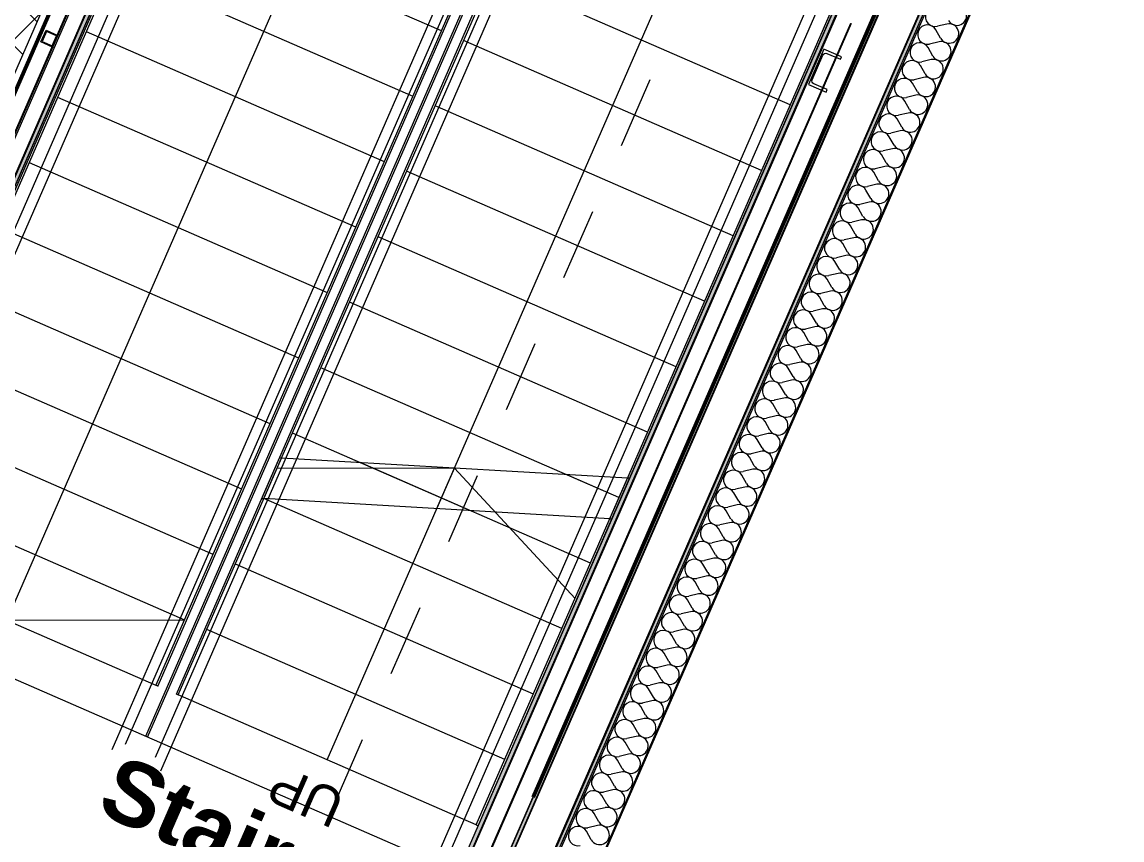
# Model space of a CAD drawing. Header units: millimetres. Extents: x -50172 to 258853, y -59787 to 25069.
# Drawn here: x 18244 to 22558, y -35852 to -32644 of the extents above; entities that cross this region are included whole.
import ezdxf
from ezdxf.enums import TextEntityAlignment as Align

# ---------------------------------------------------------------- set-up
doc = ezdxf.new("R2010")
doc.units = ezdxf.units.MM
doc.header["$MEASUREMENT"] = 0
doc.linetypes.add('Dashed', pattern=[564.444447, 282.222223, -282.222223])
doc.linetypes.add('Double Dashed', pattern=[1093.611073, 529.166651, -211.666656, 141.111112, -211.666656])
for name, color, linetype in [('A-25-M_Wall_Int', 7, 'Continuous'), ('A-95-MC_Marker_Section_P2.Marker', 7, 'Continuous'), ('COLUMN.IFC Import', 7, 'Continuous'), ('New_A-05-M_Gross_Int_Circulation', 7, 'Continuous'), ('New_A-15-MG_Structural_Grid_Phase_2', 7, 'Continuous'), ('New_A-20-M_Floor_Slab', 7, 'Continuous'), ('New_A-25-M_Wall_Ext', 7, 'Continuous'), ('New_A-25-M_Wall_Int', 7, 'Continuous')]:
    doc.layers.add(name, color=color, linetype=linetype)
for name, color, linetype, lineweight in [('A-25-M_Wall_Int_Pen_No__1', 7, 'Continuous', 13), ('A-95-MC_Marker_Section_P2.Marker_Pen_No__1', 7, 'Continuous', 13), ('COLUMN.IFC Import_Pen_No__2', 8, 'Continuous', 15), ('New_A-20-M_Floor_Slab_Pen_No__89', 8, 'Continuous', 20), ('New_A-25-M_Wall_Ext_Pen_No__1', 7, 'Continuous', 13), ('New_A-25-M_Wall_Int_Pen_No__1', 7, 'Continuous', 13), ('New_A-30-M_Stair_Pen_No__1', 7, 'Continuous', 13), ('New_A-95-P_Drawing_Pen_No__156', 5, 'Continuous', 50), ('New_ArchiCAD Zone Stamps_Pen_No__9', 7, 'Continuous', 13)]:
    doc.layers.add(name, color=color, linetype=linetype, lineweight=lineweight)
for name, color, linetype, lineweight, true_color in [('A-25-M_Wall_Int_Pen_No__107', 7, 'Continuous', 15, 0xa6a6a6), ('A-25-M_Wall_Int_Pen_No__27', 7, 'Continuous', 50, 0x2a2a2a), ('New_A-05-M_Gross_Int_Circulation_Pen_No__74', 7, 'Continuous', 20, 0x606060), ('New_A-15-MG_Structural_Grid_Phase_2_Pen_No__222', 7, 'Continuous', 13, 0x65af33), ('New_A-25-M_Wall_Ext_Pen_No__107', 7, 'Continuous', 15, 0xa6a6a6), ('New_A-25-M_Wall_Int_Pen_No__107', 7, 'Continuous', 15, 0xa6a6a6), ('New_A-95-P_Drawing_Pen_No__61', 7, 'Continuous', 20, 0x6a6a6a)]:
    doc.layers.add(name, color=color, linetype=linetype, lineweight=lineweight, true_color=true_color)
doc.styles.add('GENERATED_STYLE_1', font='')
doc.styles.add('GENERATED_STYLE_3', font='')
doc.styles.add('GENERATED_STYLE_4', font='')
doc.styles.get('GENERATED_STYLE_1').set_extended_font_data('Arial', bold=True)
doc.styles.get('GENERATED_STYLE_3').set_extended_font_data('Arial')
doc.styles.get('GENERATED_STYLE_4').set_extended_font_data('Swis721 BT')
doc.linetypes.add('Double Slash', pattern='A,0,[2,EC-MA-00-01-DR-A-00364 Phase 2 Hub First Floor GA-S2-P181.Shx,S=15.679012,R=0,X=0,Y=0],-1975.555563,0', length=1975.555563)
pattern_1 = [(246.4404, (0, 0), (-158.76755, 69.2305), [0, -100]), (246.4404, (59.4, -80.45), (-158.76755, 69.2305), [0, -100])]

# ---------------------------------------------------------------- blocks, each defined once
blk = doc.blocks.new('Stair 05_INB 1355_59_2', base_point=(19347.6, -34179.8))
at = {"layer": 'New_A-05-M_Gross_Int_Circulation_Pen_No__74', "linetype": 'Continuous'}
for p, q in [((19420.7, -30523.9), (16825, -36476.5)), ((19944.1, -36381.4), (22006.5, -31651.4))]:
    blk.add_line(p, q, dxfattribs=at)
at = {"layer": 'New_ArchiCAD Zone Stamps_Pen_No__9'}
for tag, height, style, p in [('ROOM_NAME', 250, 'GENERATED_STYLE_1', (18628.8, -35511.9)), ('zoneNameLine2', 250, 'GENERATED_STYLE_1', (18440.4, -35944)), ('ROOM_NUMBER', 200, 'GENERATED_STYLE_3', (18252, -36364.7)), ('measuredAreaCode', 200, 'GENERATED_STYLE_3', (18094.9, -36724.8)), ('DUMMY_649', 200, 'GENERATED_STYLE_3', (18402.3, -36858.8)), ('DUMMY_650', 200, 'GENERATED_STYLE_3', (18891.7, -37072.2)), ('DUMMY_651', 133.3, 'GENERATED_STYLE_3', (19171, -37178.8))]:
    blk.add_attdef(tag, text='', height=height, rotation=336.4404, dxfattribs=dict(at, style=style)).set_placement(p, align=Align.TOP_LEFT)
blk = doc.blocks.new('Slab_6_2', base_point=(-21326.2, -27554.7))
at = {"layer": 'New_A-20-M_Floor_Slab_Pen_No__89', "linetype": 'Continuous', "flags": 128}
blk.add_lwpolyline([(942, -48802.4), (12486.7, -53836.5), (17939.8, -41330.7), (16985.7, -40914.7), (17767.9, -39120.9), (18360.6, -39379.3), (18576.1, -38885), (18937.5, -39042.6), (20222.1, -36096.6), (17437.6, -34882.5), (19407.7, -30364.3), (10989.4, -26693.5), (18941.3, -8457.3)], dxfattribs=at)
blk = doc.blocks.new('*X737')
at = {"layer": 'New_A-25-M_Wall_Ext_Pen_No__107', "linetype": 'Continuous'}
for p, q in [((21871, -32652.2), (21834, -32661)), ((21846.7, -32708.1), (21827.9, -32674.9)), ((21840.6, -32722), (21803.5, -32730.8)), ((21816.2, -32777.9), (21797.4, -32744.8)), ((21785.8, -32847.8), (21767, -32814.6)), ((21810.1, -32791.9), (21773.1, -32800.7)), ((21779.7, -32861.7), (21742.6, -32870.5)), ((21755.3, -32917.6), (21736.5, -32884.5)), ((21724.9, -32987.4), (21706.1, -32954.3)), ((21749.2, -32931.6), (21712.1, -32940.3)), ((21718.8, -33001.4), (21681.7, -33010.2)), ((21694.4, -33057.3), (21675.6, -33024.1)), ((21688.3, -33071.2), (21651.2, -33080)), ((21663.9, -33127.1), (21645.1, -33094)), ((21633.5, -33197), (21614.7, -33163.8)), ((21657.9, -33141.1), (21620.8, -33149.9)), ((21627.4, -33210.9), (21590.3, -33219.7)), ((21603, -33266.8), (21584.2, -33233.7)), ((21572.6, -33336.6), (21553.8, -33303.5)), ((21597, -33280.8), (21559.9, -33289.5)), ((21542.1, -33406.5), (21523.3, -33373.3)), ((21566.5, -33350.6), (21529.4, -33359.4)), ((21536, -33420.4), (21499, -33429.2)), ((21511.7, -33476.3), (21492.9, -33443.2)), ((21481.2, -33546.2), (21462.4, -33513)), ((21505.6, -33490.3), (21468.5, -33499.1)), ((21475.1, -33560.1), (21438.1, -33568.9)), ((21450.8, -33616), (21432, -33582.9)), ((21444.7, -33630), (21407.6, -33638.7)), ((21420.3, -33685.8), (21401.5, -33652.7)), ((21389.9, -33755.7), (21371.1, -33722.5)), ((21414.2, -33699.8), (21377.2, -33708.6)), ((21383.8, -33769.6), (21346.7, -33778.4)), ((21359.4, -33825.5), (21340.6, -33792.4)), ((21329, -33895.4), (21310.2, -33862.2)), ((21353.3, -33839.5), (21316.3, -33848.3)), ((21298.5, -33965.2), (21279.7, -33932.1)), ((21322.9, -33909.3), (21285.8, -33918.1)), ((21292.4, -33979.2), (21255.3, -33987.9)), ((21268.1, -34035), (21249.3, -34001.9)), ((21237.6, -34104.9), (21218.8, -34071.7)), ((21262, -34049), (21224.9, -34057.8)), ((21231.5, -34118.8), (21194.4, -34127.6)), ((21207.1, -34174.7), (21188.3, -34141.6)), ((21201.1, -34188.7), (21164, -34197.5)), ((21176.7, -34244.6), (21157.9, -34211.4)), ((21146.2, -34314.4), (21127.4, -34281.3)), ((21170.6, -34258.5), (21133.5, -34267.3)), ((21140.1, -34328.4), (21103.1, -34337.1)), ((21115.8, -34384.2), (21097, -34351.1)), ((21085.3, -34454.1), (21066.5, -34420.9)), ((21109.7, -34398.2), (21072.6, -34407)), ((21079.2, -34468), (21042.2, -34476.8)), ((21054.9, -34523.9), (21036.1, -34490.8)), ((21048.8, -34537.9), (21011.7, -34546.6)), ((21024.4, -34593.8), (21005.6, -34560.6)), ((20994, -34663.6), (20975.2, -34630.5)), ((21018.3, -34607.7), (20981.3, -34616.5)), ((20987.9, -34677.6), (20950.8, -34686.3)), ((20963.5, -34733.4), (20944.7, -34700.3)), ((20933.1, -34803.3), (20914.3, -34770.1)), ((20957.4, -34747.4), (20920.4, -34756.2)), ((20902.6, -34873.1), (20883.8, -34840)), ((20927, -34817.2), (20889.9, -34826)), ((20896.5, -34887.1), (20859.4, -34895.8)), ((20872.2, -34942.9), (20853.4, -34909.8)), ((20841.7, -35012.8), (20822.9, -34979.7)), ((20866.1, -34956.9), (20829, -34965.7)), ((20835.6, -35026.8), (20798.5, -35035.5)), ((20811.2, -35082.6), (20792.4, -35049.5)), ((20805.2, -35096.6), (20768.1, -35105.4)), ((20780.8, -35152.5), (20762, -35119.3)), ((20750.3, -35222.3), (20731.5, -35189.2)), ((20774.7, -35166.4), (20737.6, -35175.2)), ((20744.3, -35236.3), (20707.2, -35245)), ((20719.9, -35292.1), (20701.1, -35259)), ((20689.4, -35362), (20670.6, -35328.9)), ((20713.8, -35306.1), (20676.7, -35314.9)), ((20659, -35431.8), (20640.2, -35398.7)), ((20683.3, -35376), (20646.3, -35384.7)), ((20652.9, -35445.8), (20615.8, -35454.6)), ((20628.5, -35501.7), (20609.7, -35468.5)), ((20598.1, -35571.5), (20579.3, -35538.4)), ((20622.4, -35515.6), (20585.4, -35524.4)), ((20592, -35585.5), (20554.9, -35594.2)), ((20567.6, -35641.3), (20548.8, -35608.2)), ((20561.5, -35655.3), (20524.5, -35664.1)), ((20537.2, -35711.2), (20518.4, -35678.1)), ((20506.7, -35781), (20487.9, -35747.9)), ((20531.1, -35725.2), (20494, -35733.9)), ((20500.6, -35795), (20463.6, -35803.8)), ((20476.3, -35850.9), (20457.5, -35817.7))]:
    blk.add_line(p, q, dxfattribs=at)
for centre, start, end in [((21825.2, -32623.9), 156.4404, 283.3103), ((21910.3, -32619.4), 209.5705, 103.3103), ((21794.7, -32693.7), 29.5705, 156.4404), ((21879.8, -32689.3), 209.5705, 103.3103), ((21794.7, -32693.7), 156.4404, 283.3103), ((21764.3, -32763.6), 29.5705, 156.4404), ((21849.3, -32759.1), 209.5705, 103.3103), ((21764.3, -32763.6), 156.4404, 283.3103), ((21733.8, -32833.4), 156.4404, 283.3103), ((21733.8, -32833.4), 29.5705, 156.4404), ((21818.9, -32829), 209.5705, 103.3103), ((21703.4, -32903.3), 29.5705, 156.4404), ((21788.4, -32898.8), 209.5705, 103.3103), ((21703.4, -32903.3), 156.4404, 283.3103), ((21672.9, -32973.1), 156.4404, 283.3103), ((21672.9, -32973.1), 29.5705, 156.4404), ((21758, -32968.6), 209.5705, 103.3103), ((21727.5, -33038.5), 209.5705, 103.3103), ((21642.5, -33042.9), 156.4404, 283.3103), ((21642.5, -33042.9), 29.5705, 156.4404), ((21612, -33112.8), 29.5705, 156.4404), ((21697.1, -33108.3), 209.5705, 103.3103), ((21612, -33112.8), 156.4404, 283.3103), ((21581.6, -33182.6), 156.4404, 283.3103), ((21581.6, -33182.6), 29.5705, 156.4404), ((21666.6, -33178.2), 209.5705, 103.3103), ((21551.1, -33252.5), 29.5705, 156.4404), ((21636.2, -33248), 209.5705, 103.3103), ((21551.1, -33252.5), 156.4404, 283.3103), ((21520.7, -33322.3), 29.5705, 156.4404), ((21605.7, -33317.8), 209.5705, 103.3103), ((21520.7, -33322.3), 156.4404, 283.3103), ((21490.2, -33392.1), 156.4404, 283.3103), ((21490.2, -33392.1), 29.5705, 156.4404), ((21575.3, -33387.7), 209.5705, 103.3103), ((21459.7, -33462), 29.5705, 156.4404), ((21544.8, -33457.5), 209.5705, 103.3103), ((21459.7, -33462), 156.4404, 283.3103), ((21429.3, -33531.8), 156.4404, 283.3103), ((21429.3, -33531.8), 29.5705, 156.4404), ((21514.4, -33527.4), 209.5705, 103.3103), ((21483.9, -33597.2), 209.5705, 103.3103), ((21398.8, -33601.7), 156.4404, 283.3103), ((21398.8, -33601.7), 29.5705, 156.4404), ((21368.4, -33671.5), 29.5705, 156.4404), ((21453.5, -33667), 209.5705, 103.3103), ((21368.4, -33671.5), 156.4404, 283.3103), ((21337.9, -33741.3), 156.4404, 283.3103), ((21337.9, -33741.3), 29.5705, 156.4404), ((21423, -33736.9), 209.5705, 103.3103), ((21307.5, -33811.2), 29.5705, 156.4404), ((21392.5, -33806.7), 209.5705, 103.3103), ((21307.5, -33811.2), 156.4404, 283.3103), ((21277, -33881), 29.5705, 156.4404), ((21362.1, -33876.6), 209.5705, 103.3103), ((21277, -33881), 156.4404, 283.3103), ((21246.6, -33950.9), 156.4404, 283.3103), ((21246.6, -33950.9), 29.5705, 156.4404), ((21331.6, -33946.4), 209.5705, 103.3103), ((21216.1, -34020.7), 29.5705, 156.4404), ((21301.2, -34016.2), 209.5705, 103.3103), ((21216.1, -34020.7), 156.4404, 283.3103), ((21185.7, -34090.5), 156.4404, 283.3103), ((21185.7, -34090.5), 29.5705, 156.4404), ((21270.7, -34086.1), 209.5705, 103.3103), ((21155.2, -34160.4), 29.5705, 156.4404), ((21240.3, -34155.9), 209.5705, 103.3103), ((21155.2, -34160.4), 156.4404, 283.3103), ((21124.8, -34230.2), 29.5705, 156.4404), ((21209.8, -34225.8), 209.5705, 103.3103), ((21124.8, -34230.2), 156.4404, 283.3103), ((21094.3, -34300.1), 156.4404, 283.3103), ((21094.3, -34300.1), 29.5705, 156.4404), ((21179.4, -34295.6), 209.5705, 103.3103), ((21063.9, -34369.9), 29.5705, 156.4404), ((21148.9, -34365.4), 209.5705, 103.3103), ((21063.9, -34369.9), 156.4404, 283.3103), ((21033.4, -34439.7), 156.4404, 283.3103), ((21033.4, -34439.7), 29.5705, 156.4404), ((21118.5, -34435.3), 209.5705, 103.3103), ((21088, -34505.1), 209.5705, 103.3103), ((21002.9, -34509.6), 156.4404, 283.3103), ((21002.9, -34509.6), 29.5705, 156.4404), ((20972.5, -34579.4), 29.5705, 156.4404), ((21057.6, -34575), 209.5705, 103.3103), ((20972.5, -34579.4), 156.4404, 283.3103), ((20942, -34649.3), 156.4404, 283.3103), ((20942, -34649.3), 29.5705, 156.4404), ((21027.1, -34644.8), 209.5705, 103.3103), ((20911.6, -34719.1), 29.5705, 156.4404), ((20996.7, -34714.6), 209.5705, 103.3103), ((20911.6, -34719.1), 156.4404, 283.3103), ((20881.1, -34788.9), 29.5705, 156.4404), ((20966.2, -34784.5), 209.5705, 103.3103), ((20881.1, -34788.9), 156.4404, 283.3103), ((20850.7, -34858.8), 156.4404, 283.3103), ((20850.7, -34858.8), 29.5705, 156.4404), ((20935.7, -34854.3), 209.5705, 103.3103), ((20820.2, -34928.6), 29.5705, 156.4404), ((20905.3, -34924.1), 209.5705, 103.3103), ((20820.2, -34928.6), 156.4404, 283.3103), ((20789.8, -34998.5), 156.4404, 283.3103), ((20789.8, -34998.5), 29.5705, 156.4404), ((20874.8, -34994), 209.5705, 103.3103), ((20844.4, -35063.8), 209.5705, 103.3103), ((20759.3, -35068.3), 156.4404, 283.3103), ((20759.3, -35068.3), 29.5705, 156.4404), ((20728.9, -35138.1), 29.5705, 156.4404), ((20813.9, -35133.7), 209.5705, 103.3103), ((20728.9, -35138.1), 156.4404, 283.3103), ((20698.4, -35208), 156.4404, 283.3103), ((20698.4, -35208), 29.5705, 156.4404), ((20783.5, -35203.5), 209.5705, 103.3103), ((20668, -35277.8), 29.5705, 156.4404), ((20753, -35273.3), 209.5705, 103.3103), ((20668, -35277.8), 156.4404, 283.3103), ((20637.5, -35347.7), 29.5705, 156.4404), ((20722.6, -35343.2), 209.5705, 103.3103), ((20637.5, -35347.7), 156.4404, 283.3103), ((20607, -35417.5), 156.4404, 283.3103), ((20607, -35417.5), 29.5705, 156.4404), ((20692.1, -35413), 209.5705, 103.3103), ((20576.6, -35487.3), 29.5705, 156.4404), ((20661.7, -35482.9), 209.5705, 103.3103), ((20576.6, -35487.3), 156.4404, 283.3103), ((20546.1, -35557.2), 156.4404, 283.3103), ((20546.1, -35557.2), 29.5705, 156.4404), ((20631.2, -35552.7), 209.5705, 103.3103), ((20515.7, -35627), 29.5705, 156.4404), ((20600.8, -35622.5), 209.5705, 103.3103), ((20515.7, -35627), 156.4404, 283.3103), ((20485.2, -35696.9), 29.5705, 156.4404), ((20570.3, -35692.4), 209.5705, 103.3103), ((20485.2, -35696.9), 156.4404, 283.3103), ((20454.8, -35766.7), 156.4404, 283.3103), ((20454.8, -35766.7), 29.5705, 156.4404), ((20539.8, -35762.2), 209.5705, 103.3103), ((20424.3, -35836.5), 29.5705, 156.4404), ((20509.4, -35832.1), 209.5705, 103.3103), ((20424.3, -35836.5), 156.4404, 283.3103)]:
    blk.add_arc(centre, 38.1, start, end, dxfattribs=at)
blk = doc.blocks.new('Wall_240_2', base_point=(12413.8, -53650.9))
at = {"layer": 'New_A-25-M_Wall_Ext_Pen_No__107', "linetype": 'Continuous'}
h = blk.add_hatch(dxfattribs=at)
h.set_pattern_fill('Plaster_0002', color=256, style=0, pattern_type=2)
h.set_pattern_definition([(0, (0, 0), (0, 173.2051), [0, -100]), (0, (50, 86.6), (0, 173.2051), [0, -100])])
h.paths.add_polyline_path([(19460.1, -38343.2), (19464.3, -38345), (22460.8, -31473), (22454.8, -31475.4)])
at = {"layer": 'New_A-25-M_Wall_Ext_Pen_No__107', "linetype": 'Continuous', "lineweight": 0, "true_color": 0x535353}
for points in [[(22216.6, -31568.9), (19294.2, -38270.8), (19294.7, -38271), (19297, -38272), (22220.5, -31567.4)], [(22023.1, -31644.9), (19159.5, -38212.1), (19162.2, -38213.3), (22027, -31643.4)]]:
    blk.add_hatch(color=251, dxfattribs=at).paths.add_polyline_path(points)
at = {"layer": 'New_A-25-M_Wall_Ext_Pen_No__107', "linetype": 'Continuous'}
for points in [[(19297, -38272), (19308, -38276.8), (22236.3, -31561.2), (22220.5, -31567.4)], [(19148, -38207.1), (19159.5, -38212.1), (22023.1, -31644.9), (22006.6, -31651.4)]]:
    blk.add_hatch(color=256, dxfattribs=at).paths.add_polyline_path(points)
at = {"layer": 'New_A-25-M_Wall_Ext_Pen_No__1', "linetype": 'Continuous'}
for p, q in [((19460.1, -38343.2), (22454.8, -31475.4)), ((19294.2, -38270.8), (22216.6, -31568.9)), ((19297, -38272), (22220.5, -31567.4)), ((19308, -38276.8), (22236.3, -31561.2)), ((19313.5, -38279.2), (22244.2, -31558.1)), ((22023.1, -31644.9), (19159.5, -38212.1)), ((19162.2, -38213.3), (22027, -31643.4))]:
    blk.add_line(p, q, dxfattribs=at)
at = {"layer": 'New_A-25-M_Wall_Ext_Pen_No__1', "linetype": 'Continuous', "flags": 128}
for points in [[(19464.3, -38345), (22460.8, -31473)], [(22006.6, -31651.4), (19148, -38207.1)]]:
    blk.add_lwpolyline(points, dxfattribs=at)
at = {"layer": 'New_A-25-M_Wall_Ext', "color": 250, "lineweight": 50, "true_color": 0x2a2a2a}
blk.add_blockref('*X737', (0, 0), dxfattribs=at)
blk = doc.blocks.new('Wall_296_2', base_point=(19257.8, -30454))
at = {"layer": 'A-25-M_Wall_Int_Pen_No__107', "linetype": 'Continuous'}
blk.add_hatch(color=256, dxfattribs=at).paths.add_polyline_path([(19007.7, -30677.2), (19013.7, -30663.4), (19000, -30657.5), (18994, -30671.2)])
at = {"layer": 'New_A-25-M_Wall_Int_Pen_No__107', "linetype": 'Continuous'}
h = blk.add_hatch(dxfattribs=at)
h.set_pattern_fill('Concrete_Block_0002', color=256, style=0, pattern_type=2)
h.set_pattern_definition([(45, (0, 0), (-91.92388, 91.92388), []), (135, (0, 0), (91.92388, 91.92388), [])])
h.paths.add_polyline_path([(19129.5, -30398.1), (17250.1, -34708.1), (17378.4, -34764.1), (19257.8, -30454)])
h = blk.add_hatch(dxfattribs=at)
h.set_pattern_fill('Plaster_0002', color=256, style=0, pattern_type=2)
h.set_pattern_definition(pattern_1)
h.paths.add_polyline_path([(19013.7, -30663.4), (19129.5, -30398.1), (19115.7, -30392.1), (19000, -30657.5)])
h = blk.add_hatch(dxfattribs=at)
h.set_pattern_fill('Plaster_0002', color=256, style=0, pattern_type=2)
h.set_pattern_definition(pattern_1)
h.paths.add_polyline_path([(18994, -30671.2), (17236.3, -34702.1), (17250.1, -34708.1), (19007.7, -30677.2)])
at = {"layer": 'A-25-M_Wall_Int_Pen_No__27', "linetype": 'Continuous'}
for p, q in [((18994, -30671.2), (19007.7, -30677.2)), ((19013.7, -30663.4), (19000, -30657.5))]:
    blk.add_line(p, q, dxfattribs=at)
at = {"layer": 'New_A-25-M_Wall_Int_Pen_No__1', "linetype": 'Continuous'}
blk.add_line((19129.5, -30398.1), (17250.1, -34708.1), dxfattribs=at)
at = {"layer": 'New_A-25-M_Wall_Int_Pen_No__1', "linetype": 'Continuous', "flags": 128}
for points in [[(19115.7, -30392.1), (19000, -30657.5)], [(19257.8, -30454), (19115.7, -30392.1)], [(17378.4, -34764.1), (19257.8, -30454)], [(18994, -30671.2), (17236.3, -34702.1)], [(17236.3, -34702.1), (17378.4, -34764.1)]]:
    blk.add_lwpolyline(points, dxfattribs=at)
blk = doc.blocks.new('Wall_307_2', base_point=(17408.9, -35137.4))
at = {"layer": 'New_A-25-M_Wall_Int_Pen_No__107', "linetype": 'Continuous', "lineweight": 0, "true_color": 0x535353}
for points in [[(19342.3, -30490.9), (18955.8, -31377.3), (18958.6, -31378.5), (19345.1, -30492.1)], [(19403.7, -30517.6), (17392.4, -35130.3), (17395.2, -35131.5), (19406.5, -30518.8)], [(18951.8, -31386.4), (18899.9, -31505.6), (18902.6, -31506.8), (18954.6, -31387.6)], [(17331, -35103.5), (17333.8, -35104.7), (18898.6, -31516), (18895.9, -31514.8)]]:
    blk.add_hatch(color=251, dxfattribs=at).paths.add_polyline_path(points)
at = {"layer": 'New_A-25-M_Wall_Int_Pen_No__107', "linetype": 'Continuous'}
blk.add_hatch(color=256, dxfattribs=at).paths.add_polyline_path([(19406.5, -30518.8), (17395.2, -35131.5), (17408.9, -35137.4), (19420.2, -30524.8)])
at = {"layer": 'New_A-25-M_Wall_Int_Pen_No__1', "linetype": 'Continuous'}
for p, q in [((19345.1, -30492.1), (18958.6, -31378.5)), ((19403.7, -30517.6), (17392.4, -35130.3)), ((19406.5, -30518.8), (17395.2, -35131.5)), ((18954.6, -31387.6), (18902.6, -31506.8)), ((18898.6, -31516), (17333.8, -35104.7))]:
    blk.add_line(p, q, dxfattribs=at)
at = {"layer": 'New_A-25-M_Wall_Int_Pen_No__1', "linetype": 'Continuous', "flags": 128}
for points in [[(19342.3, -30490.9), (18955.8, -31377.3)], [(19420.2, -30524.8), (19342.3, -30490.9)], [(17408.9, -35137.4), (19420.2, -30524.8)], [(18951.8, -31386.4), (18899.9, -31505.6)], [(18895.9, -31514.8), (17331, -35103.5)], [(17331, -35103.5), (17408.9, -35137.4)]]:
    blk.add_lwpolyline(points, dxfattribs=at)
blk = doc.blocks.new('Wall_308_2', base_point=(19349, -37577))
at = {"layer": 'A-25-M_Wall_Int_Pen_No__107', "linetype": 'Continuous'}
blk.add_hatch(color=256, dxfattribs=at).paths.add_polyline_path([(19284.8, -37549), (21880, -31597.4), (21866.2, -31591.4), (19271.1, -37543)])
at = {"layer": 'A-25-M_Wall_Int_Pen_No__107', "linetype": 'Continuous', "lineweight": 0, "true_color": 0x535353}
for points in [[(19287.6, -37550.2), (21882.7, -31598.6), (21880, -31597.4), (19284.8, -37549)], [(19346.2, -37575.8), (19349, -37577), (21497.6, -32649.5), (21494.9, -32648.3)]]:
    blk.add_hatch(color=251, dxfattribs=at).paths.add_polyline_path(points)
at = {"layer": 'A-25-M_Wall_Int_Pen_No__1', "linetype": 'Continuous'}
for p, q in [((19284.8, -37549), (21880, -31597.4)), ((19287.6, -37550.2), (21882.7, -31598.6)), ((19346.2, -37575.8), (21494.9, -32648.3))]:
    blk.add_line(p, q, dxfattribs=at)
at = {"layer": 'A-25-M_Wall_Int_Pen_No__1', "linetype": 'Continuous', "flags": 128}
for points in [[(21866.2, -31591.4), (19271.1, -37543)], [(19349, -37577), (21497.6, -32649.5)]]:
    blk.add_lwpolyline(points, dxfattribs=at)
blk = doc.blocks.new('Stair 6')
at = {"layer": 'New_A-30-M_Stair_Pen_No__1', "linetype": 'Continuous'}
for p, q in [((-8, 1592.949), (-8, 4868)), ((0, 1590), (0, 4860)), ((2646, 4860), (2646, 280)), ((2654, 4868), (2654, 280)), ((637.5, 1355), (637.5, 4197.5)), ((2008.5, 4197.5), (2008.5, 280)), ((1275, 1120), (1275, 3535)), ((1283, 1117.051), (1283, 3527)), ((1363, 3527), (1363, 280)), ((1371, 3535), (1371, 280)), ((0, 3360), (1275, 3360)), ((0, 3080), (1275, 3080)), ((2646, 3080), (1371, 3080)), ((0, 2800), (1275, 2800)), ((2646, 2800), (1371, 2800)), ((0, 2520), (1275, 2520)), ((2646, 2520), (1371, 2520)), ((0, 2240), (1275, 2240)), ((2646, 2240), (1371, 2240)), ((0, 1960), (1275, 1960)), ((2646, 1960), (1371, 1960)), ((0, 1680), (1275, 1680)), ((2646, 1680), (1371, 1680)), ((0, 1590), (-8, 1592.949)), ((0, 1590), (1275, 1120)), ((515.426, 1400), (1275, 1400)), ((2646, 1400), (1371, 1400)), ((1283, 1117.051), (1275, 1120)), ((2646, 1120), (1371, 1120)), ((2646, 840), (1371, 840)), ((2646, 560), (1371, 560)), ((2008.5, 280), (1371, 560)), ((1371, 280), (1363, 280)), ((2646, 280), (1371, 280)), ((2646, 280), (1371, 280))]:
    blk.add_line(p, q, dxfattribs=at)
blk.add_point((1363, 280), dxfattribs=at)
blk = doc.blocks.new('Stair 05')
at = {"layer": 'New_A-30-M_Stair_Pen_No__1', "linetype": 'Continuous'}
for p, q in [((-8, 0), (-8, 1486.371)), ((-8, 1486.371), (0, 1483.422)), ((0, 0), (0, 1483.422)), ((0, 1483.422), (1275, 1013.422)), ((0, 1400), (226.304, 1400)), ((637.5, 1248.422), (0, 968.422)), ((637.5, 0), (637.5, 1248.422)), ((637.5, 1248.422), (1275, 968.422)), ((0, 1120), (985.879, 1120)), ((1275, 0), (1275, 1013.422)), ((1275, 1013.422), (1283, 1010.473)), ((1283, 0), (1283, 1010.473)), ((0, 840), (1275, 840)), ((0, 560), (1275, 560)), ((0, 280), (1275, 280)), ((0, 0), (-8, 0)), ((0, 0), (1275, 0)), ((0, 0), (1275, 0)), ((1283, 0), (1275, 0))]:
    blk.add_line(p, q, dxfattribs=at)
at = {"layer": 'New_A-30-M_Stair_Pen_No__1', "style": 'GENERATED_STYLE_3'}
blk.add_attdef('gs_updown_text', text='', height=150, rotation=180, dxfattribs=at).set_placement((637.5, -41.077), align=Align.BOTTOM_CENTER)
blk = doc.blocks.new('Discrete Accessory 557')
at = {"layer": 'COLUMN.IFC Import_Pen_No__2', "linetype": 'Continuous'}
for p, q in [((-25, 25), (25, 25)), ((-25, -25), (-25, 25)), ((-21, 21), (-21, -21)), ((21, 21), (-21, 21)), ((21, -21), (21, 21)), ((25, 25), (25, -25)), ((25, -25), (-25, -25)), ((-21, -21), (21, -21))]:
    blk.add_line(p, q, dxfattribs=at)
blk = doc.blocks.new('Standard grid marker_14')
at = {"layer": 'New_A-15-MG_Structural_Grid_Phase_2_Pen_No__222', "linetype": 'Double Dashed'}
blk.add_line((20268.4, 0), (27450.4, 0), dxfattribs=at)
at = {"layer": 'New_A-15-MG_Structural_Grid_Phase_2_Pen_No__222', "style": 'GENERATED_STYLE_4'}
for tag, p in [('AC_MarkerText_1_0', (-500, 36.5)), ('AC_MarkerText_1_1', (27950.4, 36.5))]:
    blk.add_attdef(tag, text='', height=350, rotation=270, dxfattribs=at).set_placement(p, align=Align.MIDDLE_CENTER)
blk = doc.blocks.new('Standard grid marker_15')
at = {"layer": 'New_A-15-MG_Structural_Grid_Phase_2_Pen_No__222', "linetype": 'Double Dashed'}
blk.add_line((20268.4, 0), (27450.4, 0), dxfattribs=at)
at = {"layer": 'New_A-15-MG_Structural_Grid_Phase_2_Pen_No__222', "style": 'GENERATED_STYLE_4'}
for tag, p in [('AC_MarkerText_1_0', (-500, 36.5)), ('AC_MarkerText_1_1', (27950.4, 36.5))]:
    blk.add_attdef(tag, text='', height=350, rotation=270, dxfattribs=at).set_placement(p, align=Align.MIDDLE_CENTER)
blk = doc.blocks.new('Cutting Plane_2_2', base_point=(21934.2, -30055.5))
at = {"layer": 'A-95-MC_Marker_Section_P2.Marker_Pen_No__1', "linetype": 'Dashed'}
blk.add_line((21834.3, -30284.7), (9757.7, -57980.2), dxfattribs=at)

msp = doc.modelspace()

# ---------------------------------------------------------------- linework, layer by layer
at = {"layer": 'New_A-25-M_Wall_Int_Pen_No__1', "linetype": 'Continuous'}
for p, q in [((17543.9, -34994.3), (19454.5, -30612.7)), ((17564.6, -35046.9), (19475.2, -30665.4)), ((19821, -36032.3), (21731.6, -31650.7)), ((19873.6, -36011.6), (21784.2, -31630)), ((18597.2, -35497.2), (20068.1, -32123.9)), ((18649.8, -35476.5), (20088.8, -32176.6)), ((18787.8, -35580.3), (20258.7, -32207.1)), ((18767.2, -35527.7), (20206.1, -32227.8)), ((20109.8, -32278.5), (18728.8, -35445.5)), ((18736.1, -35448.7), (20117.1, -32281.7))]:
    msp.add_line(p, q, dxfattribs=at)
at = {"layer": 'New_A-95-P_Drawing_Pen_No__156', "linetype": 'Double Slash', "flags": 128}
for points in [[(19284.8, -30464.5), (17452.9, -34671)], [(21951.4, -31778), (20248.2, -35683.9)]]:
    msp.add_lwpolyline(points, dxfattribs=at)
at = {"layer": 'New_A-95-P_Drawing_Pen_No__61', "linetype": 'Continuous', "flags": 128}
msp.add_lwpolyline([(21397.5, -32918.8), (21401.5, -32909.6), (21348.7, -32886.6, -0.414214), (21342.5, -32870.8), (21384.9, -32773.7, -0.414214), (21400.7, -32767.5), (21453.4, -32790.4), (21457.4, -32781.3), (21388.7, -32751.3), (21328.7, -32888.8)], format="xyb", close=True, dxfattribs=at)

# ---------------------------------------------------------------- block references
at = {"layer": 'A-25-M_Wall_Int', "color": 250, "lineweight": 50, "true_color": 0x2a2a2a}
msp.add_blockref('Wall_308_2', (19349, -37577), dxfattribs=at)
at = {"layer": 'A-95-MC_Marker_Section_P2.Marker'}
msp.add_blockref('Cutting Plane_2_2', (21934.2, -30055.5), dxfattribs=at)
at = {"layer": 'COLUMN.IFC Import', "linetype": 'Continuous', "zscale": 1000, "rotation": 246.4404115839877}
msp.add_blockref('Discrete Accessory 557', (18351, -32709.7), dxfattribs=at)
at = {"layer": 'New_A-05-M_Gross_Int_Circulation', "linetype": 'Continuous'}
ref = msp.add_blockref('Stair 05_INB 1355_59_2', (19347.6, -34179.8), dxfattribs=at)
ref.add_attrib('ROOM_NAME', 'Stair 05', dxfattribs={"layer": 'New_ArchiCAD Zone Stamps_Pen_No__9', "color": 7, "height": 250, "rotation": 336.4404, "style": 'GENERATED_STYLE_1'}).set_placement((18628.8, -35511.9), align=Align.TOP_LEFT)
at = {"layer": 'New_A-15-MG_Structural_Grid_Phase_2', "color": 8, "linetype": 'Continuous', "lineweight": 15, "zscale": 1000, "rotation": 66.44041158399293}
for name, p in [('Standard grid marker_14', (9303.8, -53354.1)), ('Standard grid marker_15', (12025.6, -54541))]:
    msp.add_blockref(name, p, dxfattribs=at)
at = {"layer": 'New_A-20-M_Floor_Slab', "color": 8, "linetype": 'Continuous', "lineweight": 20}
msp.add_blockref('Slab_6_2', (-21326.2, -27554.7), dxfattribs=at)
at = {"layer": 'New_A-25-M_Wall_Ext', "color": 250, "lineweight": 50, "true_color": 0x2a2a2a}
msp.add_blockref('Wall_240_2', (12413.8, -53650.9), dxfattribs=at)
at = {"layer": 'New_A-25-M_Wall_Int', "color": 250, "lineweight": 50, "true_color": 0x2a2a2a}
for name, p in [('Wall_296_2', (19257.8, -30454)), ('Wall_307_2', (17408.9, -35137.4))]:
    msp.add_blockref(name, p, dxfattribs=at)
at = {"layer": 'New_A-30-M_Stair_Pen_No__1', "linetype": 'Continuous', "xscale": -1, "zscale": 1000, "rotation": 336.4404115839951}
msp.add_blockref('Stair 6', (19913.6, -36049.4), dxfattribs=at)
at = {"layer": 'New_A-30-M_Stair_Pen_No__1', "linetype": 'Continuous'}
ref = msp.add_blockref('Stair 05', (20025.6, -35792.8), dxfattribs=dict(at, xscale=-1, zscale=1000, rotation=336.440411583997))
ref.add_attrib('gs_updown_text', 'UP', dxfattribs={"color": 7, "height": 150, "rotation": 156.4404, "style": 'GENERATED_STYLE_3'}).set_placement((19405.3, -35571.5), align=Align.BOTTOM_CENTER)

doc.saveas('drawing.dxf')
